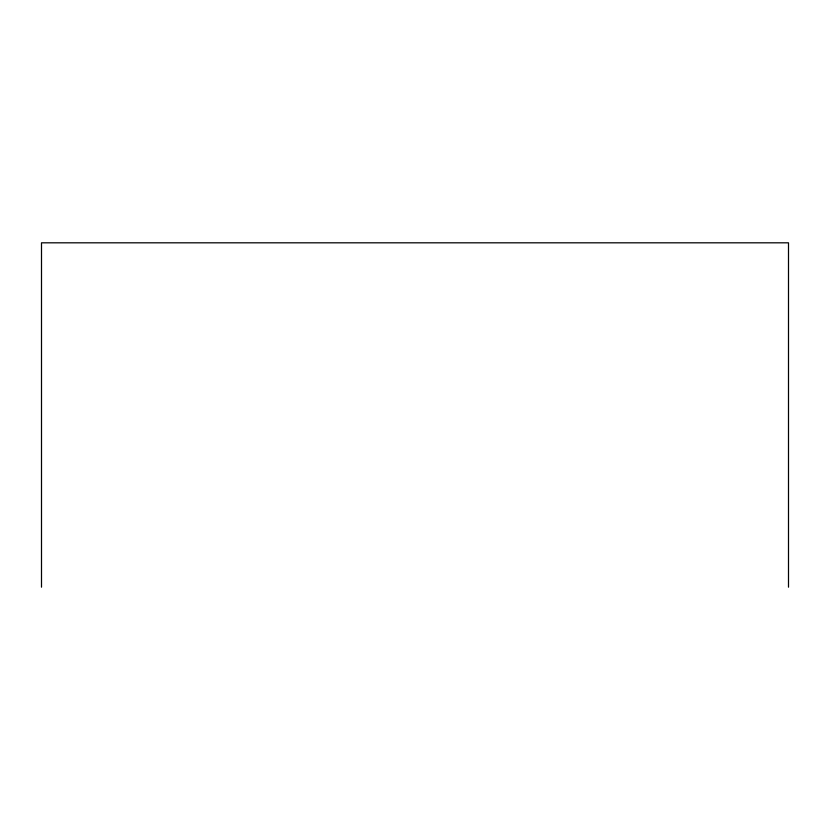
<?xml version="1.0" encoding="UTF-8"?>
<svg xmlns="http://www.w3.org/2000/svg" width="830" height="830" viewBox="0 0 830 830"><rect width="100%" height="100%" fill="white"/><g stroke="black" fill="none" stroke-linecap="round" stroke-linejoin="round"><path stroke-width="1.25" d="M788.5 587.184L788.5 242.817L41.5 242.817L41.5 587.184"/></g></svg>
